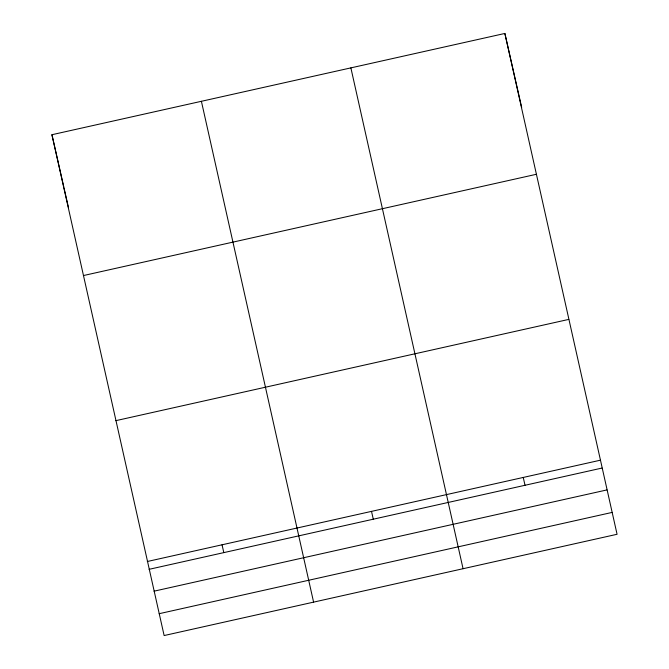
<?xml version="1.0" encoding="UTF-8"?>
<svg xmlns="http://www.w3.org/2000/svg" width="669" height="669" viewBox="0 0 669 669"><rect width="100%" height="100%" fill="white"/><g stroke="black" fill="none" stroke-linecap="round" stroke-linejoin="round"><path stroke-width="1" d="M504.869 33.45L617.069 534.28L164.131 635.55L51.931 134.72L504.869 33.45L521.695 107.492M83.408 275.561L536.346 174.291M115.829 420.667L568.775 319.397M147.305 561.508L600.244 460.23M149.078 569.327L602.025 468.057M154.046 591.179L606.984 489.909M159.163 613.699L612.102 512.421M523.242 477.449L525.023 485.268M463.065 568.709L350.874 67.878M371.512 511.375L373.285 519.194M313.594 602.133L201.402 101.303M222.041 544.792L223.814 552.619M51.931 134.72L58.454 163.403M58.68 164.398L63.789 186.91M64.015 187.905L68.531 207.775"/></g></svg>
